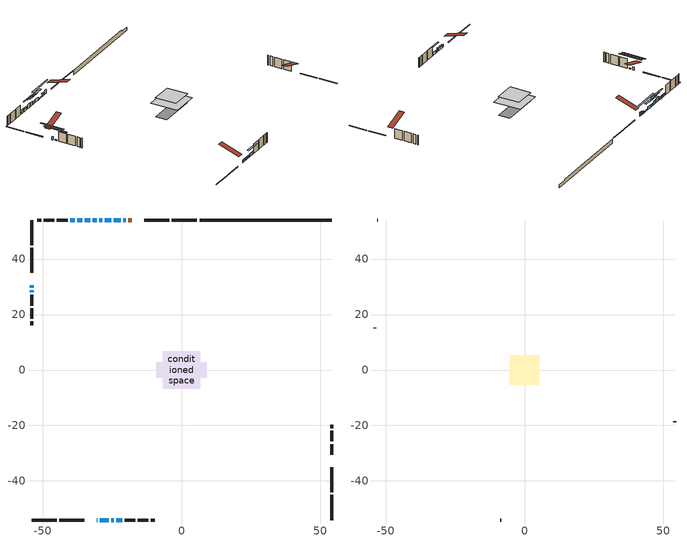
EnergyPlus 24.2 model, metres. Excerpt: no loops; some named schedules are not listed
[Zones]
conditioned space
 floor adiabatic (AdiabaticFloorConstruction): -6.7,-6.7 -6.7,6.7 6.7,6.7 6.7,-6.7 z3.05
 floor foundation (Slab1 construction): -9.08,-2.81 -9.08,2.81 9.08,2.81 9.08,-2.81 z-1.52
 wall outside (RimJoist1 construction): 5.58,54.06 -3.56,54.06 / -54.06,-54.06 -44.92,-54.06 / -54.06,54.06 -54.06,44.92 / 54.06,-54.06 54.06,-44.92 z0.61:0.91
 wall outside (RimJoist2 construction): -4.49,54.06 -13.41,54.06 / -43.99,-54.06 -35.07,-54.06 / -54.06,43.99 -54.06,35.07 / 54.06,-43.99 54.06,-35.07 z0.61:0.91
 wall outside (AdiabaticWallConstruction 1): -17.95,54.06 -19.12,54.06 z0.61:2.64
 wall outside (AdiabaticWallConstruction): -30.53,-54.06 -30.37,-54.06 / -25.27,-54.06 -24.5,-54.06 z0.61:1.83; -20.05,54.06 -20.96,54.06 z0.61:1.53; -29.45,-54.06 -26.19,-54.06 / -35.71,54.06 -37.59,54.06 / -38.52,54.06 -40.14,54.06 z0.61:1.68; -21.89,54.06 -24.34,54.06 / -54.06,28.79 -54.06,27.97 z0.61:1.12; -54.06,30.53 -54.06,29.71 z0.61:2.14; -25.26,54.06 -27.65,54.06 z0.61:2.03; -28.58,54.06 -29.6,54.06 z0.61:1.73; -30.52,54.06 -31.9,54.06 z0.61:2.39; -32.82,54.06 -34.78,54.06 z0.61:2.74; -23.58,-54.06 -21.44,-54.06 z0.61:2.13
 wall outside (Wall1 construction): -41.07,54.06 -44.92,54.06 / -20.51,-54.06 -16.66,-54.06 / -54.06,27.04 -54.06,23.19 / 54.06,-30.53 54.06,-26.68 z0.61:5.49
 wall outside (Wall2 construction): -45.85,54.06 -49.64,54.06 / -15.73,-54.06 -11.95,-54.06 / -54.06,22.26 -54.06,18.48 / 54.06,-25.75 54.06,-21.96 z0.61:5.49
 wall outside (Wall3 construction): -50.57,54.06 -51.9,54.06 / -11.02,-54.06 -9.68,-54.06 / -54.06,17.55 -54.06,16.21 / 54.06,-21.03 54.06,-19.7 z0.61:5.49
 wall foundation (FoundationWall1 construction): 6.51,54.06,-1.52 6.51,54.06,0.61 49.31,54.06,0.61 49.31,54.06,0 54.06,54.06,0 54.06,54.06,-1.52
 window (WindowConstruction 9): -30.53,-54.06 -30.37,-54.06 z0.61:1.83
 window (WindowConstruction 7): -20.05,54.06 -20.96,54.06 z0.61:1.52
 window (WindowConstruction 8): -29.45,-54.06 -26.2,-54.06 z0.61:1.68
 window (WindowConstruction 11): -21.89,54.06 -24.33,54.06 z0.61:1.12
 window (WindowConstruction 12): -54.06,30.53 -54.06,29.71 z0.61:2.13
 window (WindowConstruction 13): -54.06,28.78 -54.06,27.97 z0.61:1.12
 window (WindowConstruction 10): -25.27,-54.06 -24.5,-54.06 z0.61:1.83
 window (WindowConstruction): -25.26,54.06 -27.65,54.06 z0.61:2.03
 window (WindowConstruction 1): -28.58,54.06 -29.59,54.06 z0.61:1.73
 window (WindowConstruction 2): -30.52,54.06 -31.89,54.06 z0.61:2.39
 window (WindowConstruction 3): -32.82,54.06 -34.78,54.06 z0.61:2.74
 window (WindowConstruction 4): -23.58,-54.06 -21.44,-54.06 z0.61:2.13
 window (WindowConstruction 5): -35.71,54.06 -37.59,54.06 z0.61:1.68
 window (WindowConstruction 6): -38.52,54.06 -40.14,54.06 z0.61:1.68
 door (Door): -17.95,54.06 -19.12,54.06 z0.61:2.64
 ceiling adiabatic (AdiabaticFloorConstruction): 6.7,-6.7 6.7,6.7 -6.7,6.7 -6.7,-6.7 z3.05
attic - vented
 floor to conditioned space (Floor1 construction Reversed): -5.23,-5.23 -5.23,5.23 5.23,5.23 5.23,-5.23 z5.49
 wall outside (Wall4 construction): -52.83,54.06 -53.13,54.06 / -8.75,-54.06 -8.45,-54.06 / -54.06,15.28 -54.06,14.98 / 54.06,-18.77 54.06,-18.47 z0.61:5.49
 roof outside (Roof1 construction): -17.02,54.06,5.49 -17.02,43.87,8.88 -14.34,43.87,8.88 -14.34,54.06,5.49; -31.46,-54.06,5.49 -31.46,-43.87,8.88 -34.14,-43.87,8.88 -34.14,-54.06,5.49; -54.06,31.46,5.49 -43.87,31.46,8.88 -43.87,34.14,8.88 -54.06,34.14,5.49; 54.06,-31.46,5.49 43.87,-31.46,8.88 43.87,-34.14,8.88 54.06,-34.14,5.49
shading: -21.26,54.06 -19.75,54.06 -19.75,54.67 -21.26,54.67 z1.82; -25.9,-54.06 -29.74,-54.06 -29.74,-54.67 -25.9,-54.67 z1.98; -29.82,54.06 -16.4,54.06 -16.4,54.67 -29.82,54.67 z6.61; -54.06,24.22 -54.06,36.02 -54.67,36.02 -54.67,24.22 z7.62; -54.06,22.48 -54.06,34.27 -54.67,34.27 -54.67,22.48 z6.61; -30.39,54.06 -22.52,54.06 -22.52,54.67 -30.39,54.67 z4.77; -32.33,54.06 -25.84,54.06 -25.84,54.67 -32.33,54.67 z4.47; -34.63,54.06 -27.78,54.06 -27.78,54.67 -34.63,54.67 z5.13; -37.52,54.06 -30.08,54.06 -30.08,54.67 -37.52,54.67 z5.48; -18.7,-54.06 -26.32,-54.06 -26.32,-54.67 -18.7,-54.67 z4.87; -37.89,54.06 -35.41,54.06 -35.41,54.67 -37.89,54.67 z1.98; -40.44,54.06 -38.22,54.06 -38.22,54.67 -40.44,54.67 z1.98
[Building]
Building 1: Terrain=Suburbs
[Site:Location]
Erieau AUT_ON: Latitude {deg}=42.25; Longitude {deg}=-81.9; Time Zone {hr}=-5; Elevation {m}=178; Keep Site Location Information=Yes
[Site:GroundTemperature:Shallow]
5.2292, 3.30147, 3.1471, 4.0619, 7.73432, 11.3896, 14.5586, 16.5661, 16.7366, 15.1039, 12.0157, 8.47254
[Site:WaterMainsTemperature]
Calculation Method=Schedule; Temperature Schedule=mains temperature schedule
[Material] Roughness=Rough; Thermal Absorptance=0.9
Name | Thickness {m} | Conductivity {W/m-K} | Density {kg/m3} | Specific Heat {J/kg-K} | Solar Absorptance | Visible Absorptance
asphalt or fiberglass shingles | 0.00635 | 0.162714 | 1121.4 | 1465.45 | 0.4 | 0.4
ceiling loosefill ins | 0.169333 | 0.0480833 | 16.02 | 1046.75 | 0.7 | 0.7
ceiling stud and cavity | 0.1397 | 0.168087 | 65.682 | 1177.47 | 0.7 | 0.7
concrete 4.0 in. | 0.1016 | 1.803125 | 2242.8 | 837.4 | 0.7 | 0.7
concrete 8.0 in. | 0.2032 | 1.803125 | 2242.8 | 837.4 | 0.7 | 0.7
door material | 0.04445 | 0.188738 | 512.64 | 1214.23 | 0.7 | 0.7
exterior vertical ins | 0.0369022 | 0.029427 | 32.04 | 1214.23 | 0.7 | 0.7
floor covering | 0.0127 | 0.0433444 | 54.468 | 1339.84 | 0.6 | 0.6
floor rigid ins; wall rigid ins | 0.512978 | 0.029427 | 32.04 | 1214.23 | 0.7 | 0.7
floor stud and cavity | 0.1397 | 1.75129 | 37.0049 | 1207.88 | 0.7 | 0.7
furniture material conditioned space 1 | 0.1524 | 0.115458 | 640.8 | 1214.23 | 0.6 | 0.6
gypsum board | 0.0127 | 0.160291 | 801 | 837.4 | 0.6 | 0.6
gypsum board 1 | 0.0127 | 0.160291 | 801 | 837.4 | 0.7 | 0.7
osb sheathing 0.5 in. | 0.0127 | 0.115458 | 512.64 | 1214.23 | 0.7 | 0.7
osb sheathing 0.75 in. | 0.01905 | 0.115458 | 512.64 | 1214.23 | 0.7 | 0.7
osb sheathing 2.0 in. | 0.0508 | 0.115458 | 512.64 | 1214.23 | 0.7 | 0.7
rim joist stud and cavity | 0.0508 | 0.0451784 | 125.044 | 1163.47 | 0.6 | 0.6
rim joist stud and cavity 1 | 0.0508 | 0.0381321 | 125.044 | 1163.47 | 0.6 | 0.6
wall stud and cavity | 0.1397 | 0.0819611 | 139.0536 | 1170.24 | 0.7 | 0.7
wall stud and cavity 1 | 0.1397 | 0.0941144 | 139.0536 | 1170.24 | 0.7 | 0.7
wall stud and cavity 2 | 0.1397 | 0.0876667 | 139.0536 | 1170.24 | 0.7 | 0.7
wall stud and cavity 3 | 0.0889 | 6.9971 | 50.32683 | 1063.81 | 0.6 | 0.6
wall stud and cavity 4 | 0.0889 | 0.380278 | 52.3479 | 1209.89 | 0.7 | 0.7
wall stud and cavity 5 | 0.0889 | 0.391764 | 83.0341 | 1211.67 | 0.7 | 0.7
wood siding | 0.0254 | 0.102417 | 544.68 | 1172.36 | 0.4 | 0.4
wood siding 1 | 0.00254 | 0.102417 | 544.68 | 1172.36 | 0.4 | 0.4
wood siding 2; wood siding 3; wood siding 4 | 0.0254 | 0.102417 | 544.68 | 1172.36 | 0.7 | 0.7
[WindowMaterial:SimpleGlazingSystem]
Name | U-Factor {W/m2-K} | Solar Heat Gain Coefficient
WindowMaterial | 2.88953 | 0.69
WindowMaterial 1 | 3.00026 | 0.54
WindowMaterial 10 | 2.98606 | 0.55
WindowMaterial 2 | 2.94802 | 0.61
WindowMaterial 3 | 2.92303 | 0.64
WindowMaterial 4 | 2.95653 | 0.59
WindowMaterial 5 | 2.96619 | 0.58
WindowMaterial 6 | 3.02581 | 0.51
WindowMaterial 7 | 3.06555 | 0.49
WindowMaterial 8 | 2.961077 | 0.63
WindowMaterial 9 | 3.0542 | 0.42
[Construction]
AdiabaticFloorConstruction: floor stud and cavity, floor rigid ins, osb sheathing 0.75 in., floor covering
AdiabaticWallConstruction: wood siding 3, wall rigid ins, wall stud and cavity 4, gypsum board
AdiabaticWallConstruction 1: wood siding 4, wall rigid ins, wall stud and cavity 4, gypsum board
Door: door material
Floor1 construction Reversed: gypsum board, ceiling stud and cavity, ceiling loosefill ins
FoundationWall1 construction: concrete 8.0 in., gypsum board 1
furniture construction conditioned space 1: furniture material conditioned space 1
PartitionWallConstruction: gypsum board, wall stud and cavity 5, gypsum board
RimJoist1 construction: wood siding 2, osb sheathing 2.0 in., rim joist stud and cavity
RimJoist2 construction: wood siding 2, osb sheathing 2.0 in., rim joist stud and cavity 1
Roof1 construction: asphalt or fiberglass shingles
Slab1 construction: concrete 4.0 in.
Wall1 construction: wood siding, osb sheathing 0.5 in., wall stud and cavity, gypsum board
Wall2 construction: wood siding, osb sheathing 0.5 in., wall stud and cavity 1, gypsum board
Wall3 construction: wood siding, osb sheathing 0.5 in., wall stud and cavity 2, gypsum board
Wall4 construction: wood siding 1, wall stud and cavity 3
WindowConstruction; WindowConstruction 4: WindowMaterial
WindowConstruction 1: WindowMaterial 1
WindowConstruction 10: WindowMaterial 8
WindowConstruction 11; WindowConstruction 13: WindowMaterial 9
WindowConstruction 12: WindowMaterial 10
WindowConstruction 2: WindowMaterial 2
WindowConstruction 3: WindowMaterial 3
WindowConstruction 5: WindowMaterial 4
WindowConstruction 6; WindowConstruction 8: WindowMaterial 5
WindowConstruction 7: WindowMaterial 6
WindowConstruction 9: WindowMaterial 7
[Zone] Multiplier=1; Part of Total Floor Area=Yes
Name | Volume {m3}
attic - vented | 60.4155
conditioned space | 719.8
[Space]
Name | Zone | Volume {m3}
attic - vented 1 | attic - vented | 60.4155
conditioned space 1 | conditioned space | 719.8
[ZoneInfiltration:EffectiveLeakageArea]
infil attic - vented 1: Zone or Space=attic - vented 1; Schedule=Always On Discrete; Effective Air Leakage Area {cm2}=5257.44; Stack Coefficient=0.000575405; Wind Coefficient=1.62072e-05
[ZoneMixing]
whole house fan mix: Zone or Space=attic - vented; Schedule=Always On Continuous; Design Flow Rate Calculation Method=Flow/Zone; Design Flow Rate {m3/s}=0; Source Zone or Space=conditioned space
[SurfaceProperty:ExposedFoundationPerimeter]
Slab1: Exposed Perimeter Calculation Method=TotalExposedPerimeter; Total Exposed Perimeter {m}=47.55
[InternalMass] Zone or ZoneList=conditioned space; Space or SpaceList=conditioned space 1
Name | Construction | Surface Area {m2}
furniture mass conditioned space 1 | furniture construction conditioned space 1 | 112.604
partition wall mass | PartitionWallConstruction | 281.51
[Lights]
interior lighting: Zone or ZoneList or Space or SpaceList=conditioned space 1; Schedule=interior lighting schedule; Design Level Calculation Method=LightingLevel; Lighting Level {W}=343.2; Return Air Fraction=0; Fraction Radiant=0.6; Fraction Visible=0.2; Fraction Replaceable=1
[People]
occupants: Zone or ZoneList or Space or SpaceList=conditioned space 1; Number of People Schedule=occupants schedule; Number of People Calculation Method=People; Number of People=3; Fraction Radiant=0.314171; Sensible Heat Fraction=0.56303; Activity Level Schedule=occupants activity schedule; Carbon Dioxide Generation Rate {m3/s-W}=0; Enable ASHRAE 55 Comfort Warnings=No; Mean Radiant Temperature Calculation Type=EnclosureAveraged
[ElectricEquipment] Zone or ZoneList or Space or SpaceList=conditioned space 1; Design Level Calculation Method=EquipmentLevel
Name | Schedule | Design Level {W} | Fraction Latent | Fraction Radiant | Fraction Lost
clothes dryer | clothes dryer schedule | 140.772 | 0.015 | 0.081 | 0.85
clothes washer | clothes washer schedule | 32.1985 | 0.03 | 0.162 | 0.7
cooking range | cooking range schedule | 215.147 | 0.08 | 0.432 | 0.2
dishwasher | dishwasher schedule | 66.8632 | 0.3 | 0.18 | 0.4
fridge | fridge schedule | 72.9452 | 0 | 0.6 | 0
mech vent bath fan 0 | mech vent bath fan 0 schedule | 50.2 | 0 | 0 | 1
mech vent house fan | mech vent house fan schedule | 0 | 0 | 0 | 1
mech vent house fan cfis | mech vent house fan cfis schedule | 0 | 0 | 0 | 0
misc plug loads | misc plug loads schedule | 494.7 | 0.045 | 0.513 | 0.1
whole house fan | Always On Discrete | 0 | 0 | 0 | 1
[OtherEquipment] Zone or ZoneList or Space or SpaceList=conditioned space 1; Design Level Calculation Method=EquipmentLevel
Name | Fuel Type | Schedule | Design Level {W} | Fraction Latent | Fraction Radiant | Fraction Lost
clothes dryer 1 | Electricity | clothes dryer schedule | 0 | 0.015 | 0.081 | 0.85
cooking range 1 | Electricity | cooking range schedule | 0 | 0.08 | 0.432 | 0.2
general water use latent | None | general water use schedule | 62.594 | 1 | 0 | 0
general water use sensible | None | general water use schedule | -61.6891 | 0 | 0.6 | 0
mech vent house fan latent load | None | Always On Discrete | 0 | 1 | 0 | 0
mech vent house fan sensible load | None | Always On Discrete | 0 | 0 | 0 | 0
water heater energy adjustment1 | NaturalGas | Always On Discrete | 0.01 | 0 | 0 | 1
[ZoneInfiltration:DesignFlowRate] Zone or ZoneList or Space or SpaceList=conditioned space 1; Schedule=Always On Discrete; Design Flow Rate Calculation Method=Flow/Zone; Design Flow Rate {m3/s}=0
infil flow; natural vent flow; whole house fan flow
[AvailabilityManager:Scheduled]
central ac and furnace airloop Availability Manager: Schedule=Always On Discrete
[Foundation:Kiva]
Foundation Kiva 1: Initial Indoor Air Temperature {C}=18; Wall Height Above Grade {m}=0.609996; Wall Depth Below Slab {m}=0.2032; Custom Block Material Name 1=exterior vertical ins; Custom Block Depth 1 {m}=2.13; Custom Block X Position 1 {m}=0.2159; Custom Block Z Position 1 {m}=0
[Foundation:Kiva:Settings]
Soil Conductivity {W/m-K}=0.849921; Soil Density {kg/m3}=1842.3; Soil Specific Heat {J/kg-K}=418.7; Ground Solar Absorptivity=0.9; Ground Thermal Absorptivity=0.9; Ground Surface Roughness {m}=0.03; Far-Field Width {m}=40; Deep-Ground Boundary Condition=ZeroFlux; Deep-Ground Depth {m}=40; Minimum Cell Dimension {m}=0.2; Maximum Cell Growth Coefficient=3; Simulation Timestep=Timestep
[Exterior:Lights]
exterior lighting: Schedule=exterior lighting schedule; Design Level {W}=75.6
[EnergyManagementSystem:GlobalVariable]
central_ac_and_furnace_airloop_Fan_RTF
infil_program_Qfan
infil_program_Qinf
natural_vent_program_Qnv
natural_vent_program_Qwhf
[EnergyManagementSystem:Sensor]
Name | Output:Variable or Output:Meter Index Key | Output:Variable or Output:Meter
airflow_gain | infil flow | Infiltration Sensible Heat Gain Energy
airflow_gain_1 | natural vent flow | Infiltration Sensible Heat Gain Energy
airflow_gain_2 | whole house fan flow | Infiltration Sensible Heat Gain Energy
airflow_loss | infil flow | Infiltration Sensible Heat Loss Energy
airflow_loss_1 | natural vent flow | Infiltration Sensible Heat Loss Energy
airflow_loss_2 | whole house fan flow | Infiltration Sensible Heat Loss Energy
clg_load_cond |  | Cooling:EnergyTransfer:Zone:CONDITIONED SPACE
clg_sp_s; clg_sp_s_1 | cooling setpoint | Schedule Value
clothes_dryer_exhaust_0_sch_s | clothes dryer exhaust 0 schedule | Schedule Value
cool_season | cooling season schedule | Schedule Value
htg_load_cond |  | Heating:EnergyTransfer:Zone:CONDITIONED SPACE
htg_sp_s; htg_sp_s_1 | heating setpoint | Schedule Value
ig_ee_conv | clothes dryer | Electric Equipment Convective Heating Energy
ig_ee_conv_2 | cooking range | Electric Equipment Convective Heating Energy
ig_ee_conv_4 | fridge | Electric Equipment Convective Heating Energy
ig_ee_conv_5 | misc plug loads | Electric Equipment Convective Heating Energy
ig_ee_conv_6 | whole house fan | Electric Equipment Convective Heating Energy
ig_ee_rad | clothes dryer | Electric Equipment Radiant Heating Energy
ig_ee_rad_2 | cooking range | Electric Equipment Radiant Heating Energy
ig_ee_rad_4 | fridge | Electric Equipment Radiant Heating Energy
ig_ee_rad_5 | misc plug loads | Electric Equipment Radiant Heating Energy
ig_ee_rad_6 | whole house fan | Electric Equipment Radiant Heating Energy
ig_lgt_conv | interior lighting | Lights Convective Heating Energy
ig_lgt_rad | interior lighting | Lights Radiant Heating Energy
ig_lgt_vis | interior lighting | Lights Visible Radiation Heating Energy
ig_oe_conv | clothes dryer 1 | Other Equipment Convective Heating Energy
ig_oe_conv_1 | cooking range 1 | Other Equipment Convective Heating Energy
ig_oe_conv_2 | general water use latent | Other Equipment Convective Heating Energy
ig_oe_conv_3 | general water use sensible | Other Equipment Convective Heating Energy
ig_oe_conv_4 | water heater energy adjustment1 | Other Equipment Convective Heating Energy
ig_oe_rad | clothes dryer 1 | Other Equipment Radiant Heating Energy
ig_oe_rad_1 | cooking range 1 | Other Equipment Radiant Heating Energy
ig_oe_rad_2 | general water use latent | Other Equipment Radiant Heating Energy
ig_oe_rad_3 | general water use sensible | Other Equipment Radiant Heating Energy
ig_oe_rad_4 | water heater energy adjustment1 | Other Equipment Radiant Heating Energy
ig_ppl_conv | occupants | People Convective Heating Energy
ig_ppl_rad | occupants | People Radiant Heating Energy
im_conv | furniture mass conditioned space 1 | Surface Inside Face Convection Heat Gain Energy
im_conv_1 | partition wall mass | Surface Inside Face Convection Heat Gain Energy
im_ig | furniture mass conditioned space 1 | Surface Inside Face Internal Gains Radiation Heat Gain Energy
im_ig_1 | partition wall mass | Surface Inside Face Internal Gains Radiation Heat Gain Energy
im_lgt | furniture mass conditioned space 1 | Surface Inside Face Lights Radiation Heat Gain Energy
im_lgt_1 | partition wall mass | Surface Inside Face Lights Radiation Heat Gain Energy
im_sol | furniture mass conditioned space 1 | Surface Inside Face Solar Radiation Heat Gain Energy
im_sol_1 | partition wall mass | Surface Inside Face Solar Radiation Heat Gain Energy
im_surf | furniture mass conditioned space 1 | Surface Inside Face Net Surface Thermal Radiation Heat Gain Energy
im_surf_1 | partition wall mass | Surface Inside Face Net Surface Thermal Radiation Heat Gain Energy
mech_vent_bath_fan_0_sch_s | mech vent bath fan 0 schedule | Schedule Value
mv_conv | mech vent bath fan 0 | Electric Equipment Convective Heating Energy
mv_conv_1 | mech vent house fan | Electric Equipment Convective Heating Energy
mv_conv_2 | mech vent house fan cfis | Electric Equipment Convective Heating Energy
mv_conv_3 | mech vent house fan latent load | Other Equipment Convective Heating Energy
mv_conv_4 | mech vent house fan sensible load | Other Equipment Convective Heating Energy
mv_rad | mech vent bath fan 0 | Electric Equipment Radiant Heating Energy
mv_rad_1 | mech vent house fan | Electric Equipment Radiant Heating Energy
mv_rad_2 | mech vent house fan cfis | Electric Equipment Radiant Heating Energy
mv_rad_3 | mech vent house fan latent load | Other Equipment Radiant Heating Energy
mv_rad_4 | mech vent house fan sensible load | Other Equipment Radiant Heating Energy
natural_vent_s | natural vent schedule | Schedule Value
out_pb_s |  | Site Outdoor Air Barometric Pressure
out_wt_s |  | Site Outdoor Air Humidity Ratio
site_vw_s |  | Site Wind Speed
ss_back_out | Window1 | Surface Window Shortwave from Zone Back Out Window Heat Transfer Rate
ss_back_out_1 | Window10 | Surface Window Shortwave from Zone Back Out Window Heat Transfer Rate
ss_back_out_10 | Window6 | Surface Window Shortwave from Zone Back Out Window Heat Transfer Rate
ss_back_out_11 | Window7 | Surface Window Shortwave from Zone Back Out Window Heat Transfer Rate
ss_back_out_12 | Window8 | Surface Window Shortwave from Zone Back Out Window Heat Transfer Rate
ss_back_out_13 | Window9 | Surface Window Shortwave from Zone Back Out Window Heat Transfer Rate
ss_back_out_2 | Window11 | Surface Window Shortwave from Zone Back Out Window Heat Transfer Rate
ss_back_out_3 | Window13 | Surface Window Shortwave from Zone Back Out Window Heat Transfer Rate
ss_back_out_4 | Window16 | Surface Window Shortwave from Zone Back Out Window Heat Transfer Rate
ss_back_out_5 | Window17 | Surface Window Shortwave from Zone Back Out Window Heat Transfer Rate
ss_back_out_6 | Window2 | Surface Window Shortwave from Zone Back Out Window Heat Transfer Rate
ss_back_out_7 | Window3 | Surface Window Shortwave from Zone Back Out Window Heat Transfer Rate
ss_back_out_8 | Window4 | Surface Window Shortwave from Zone Back Out Window Heat Transfer Rate
ss_back_out_9 | Window5 | Surface Window Shortwave from Zone Back Out Window Heat Transfer Rate
ss_conv | Door1 | Surface Inside Face Convection Heat Gain Energy
ss_conv_1 | Window1 | Surface Inside Face Convection Heat Gain Energy
ss_conv_10 | Window5 | Surface Inside Face Convection Heat Gain Energy
ss_conv_11 | Window6 | Surface Inside Face Convection Heat Gain Energy
ss_conv_12 | Window7 | Surface Inside Face Convection Heat Gain Energy
ss_conv_13 | Window8 | Surface Inside Face Convection Heat Gain Energy
ss_conv_14 | Window9 | Surface Inside Face Convection Heat Gain Energy
ss_conv_2 | Window10 | Surface Inside Face Convection Heat Gain Energy
ss_conv_3 | Window11 | Surface Inside Face Convection Heat Gain Energy
ss_conv_4 | Window13 | Surface Inside Face Convection Heat Gain Energy
ss_conv_5 | Window16 | Surface Inside Face Convection Heat Gain Energy
ss_conv_6 | Window17 | Surface Inside Face Convection Heat Gain Energy
ss_conv_7 | Window2 | Surface Inside Face Convection Heat Gain Energy
ss_conv_8 | Window3 | Surface Inside Face Convection Heat Gain Energy
ss_conv_9 | Window4 | Surface Inside Face Convection Heat Gain Energy
ss_ig | Door1 | Surface Inside Face Internal Gains Radiation Heat Gain Energy
ss_ig_1 | Window1 | Surface Inside Face Internal Gains Radiation Heat Gain Energy
ss_ig_10 | Window5 | Surface Inside Face Internal Gains Radiation Heat Gain Energy
ss_ig_11 | Window6 | Surface Inside Face Internal Gains Radiation Heat Gain Energy
ss_ig_12 | Window7 | Surface Inside Face Internal Gains Radiation Heat Gain Energy
ss_ig_13 | Window8 | Surface Inside Face Internal Gains Radiation Heat Gain Energy
ss_ig_14 | Window9 | Surface Inside Face Internal Gains Radiation Heat Gain Energy
ss_ig_2 | Window10 | Surface Inside Face Internal Gains Radiation Heat Gain Energy
ss_ig_3 | Window11 | Surface Inside Face Internal Gains Radiation Heat Gain Energy
ss_ig_4 | Window13 | Surface Inside Face Internal Gains Radiation Heat Gain Energy
ss_ig_5 | Window16 | Surface Inside Face Internal Gains Radiation Heat Gain Energy
ss_ig_6 | Window17 | Surface Inside Face Internal Gains Radiation Heat Gain Energy
ss_ig_7 | Window2 | Surface Inside Face Internal Gains Radiation Heat Gain Energy
ss_ig_8 | Window3 | Surface Inside Face Internal Gains Radiation Heat Gain Energy
ss_ig_9 | Window4 | Surface Inside Face Internal Gains Radiation Heat Gain Energy
ss_lgt | Door1 | Surface Inside Face Lights Radiation Heat Gain Energy
ss_sol | Door1 | Surface Inside Face Solar Radiation Heat Gain Energy
ss_surf | Door1 | Surface Inside Face Net Surface Thermal Radiation Heat Gain Energy
ss_surf_1 | Window1 | Surface Inside Face Net Surface Thermal Radiation Heat Gain Energy
ss_surf_10 | Window5 | Surface Inside Face Net Surface Thermal Radiation Heat Gain Energy
ss_surf_11 | Window6 | Surface Inside Face Net Surface Thermal Radiation Heat Gain Energy
ss_surf_12 | Window7 | Surface Inside Face Net Surface Thermal Radiation Heat Gain Energy
ss_surf_13 | Window8 | Surface Inside Face Net Surface Thermal Radiation Heat Gain Energy
ss_surf_14 | Window9 | Surface Inside Face Net Surface Thermal Radiation Heat Gain Energy
ss_surf_2 | Window10 | Surface Inside Face Net Surface Thermal Radiation Heat Gain Energy
ss_surf_3 | Window11 | Surface Inside Face Net Surface Thermal Radiation Heat Gain Energy
ss_surf_4 | Window13 | Surface Inside Face Net Surface Thermal Radiation Heat Gain Energy
ss_surf_5 | Window16 | Surface Inside Face Net Surface Thermal Radiation Heat Gain Energy
ss_surf_6 | Window17 | Surface Inside Face Net Surface Thermal Radiation Heat Gain Energy
ss_surf_7 | Window2 | Surface Inside Face Net Surface Thermal Radiation Heat Gain Energy
ss_surf_8 | Window3 | Surface Inside Face Net Surface Thermal Radiation Heat Gain Energy
ss_surf_9 | Window4 | Surface Inside Face Net Surface Thermal Radiation Heat Gain Energy
ss_trans_in | Window1 | Surface Window Transmitted Solar Radiation Rate
ss_trans_in_1 | Window10 | Surface Window Transmitted Solar Radiation Rate
ss_trans_in_10 | Window6 | Surface Window Transmitted Solar Radiation Rate
ss_trans_in_11 | Window7 | Surface Window Transmitted Solar Radiation Rate
ss_trans_in_12 | Window8 | Surface Window Transmitted Solar Radiation Rate
ss_trans_in_13 | Window9 | Surface Window Transmitted Solar Radiation Rate
ss_trans_in_2 | Window11 | Surface Window Transmitted Solar Radiation Rate
ss_trans_in_3 | Window13 | Surface Window Transmitted Solar Radiation Rate
ss_trans_in_4 | Window16 | Surface Window Transmitted Solar Radiation Rate
ss_trans_in_5 | Window17 | Surface Window Transmitted Solar Radiation Rate
ss_trans_in_6 | Window2 | Surface Window Transmitted Solar Radiation Rate
ss_trans_in_7 | Window3 | Surface Window Transmitted Solar Radiation Rate
ss_trans_in_8 | Window4 | Surface Window Transmitted Solar Radiation Rate
ss_trans_in_9 | Window5 | Surface Window Transmitted Solar Radiation Rate
ss_trans_out | Window1 | Surface Inside Face Initial Transmitted Diffuse Transmitted Out Window Solar Radiation Rate
ss_trans_out_1 | Window10 | Surface Inside Face Initial Transmitted Diffuse Transmitted Out Window Solar Radiation Rate
ss_trans_out_10 | Window6 | Surface Inside Face Initial Transmitted Diffuse Transmitted Out Window Solar Radiation Rate
